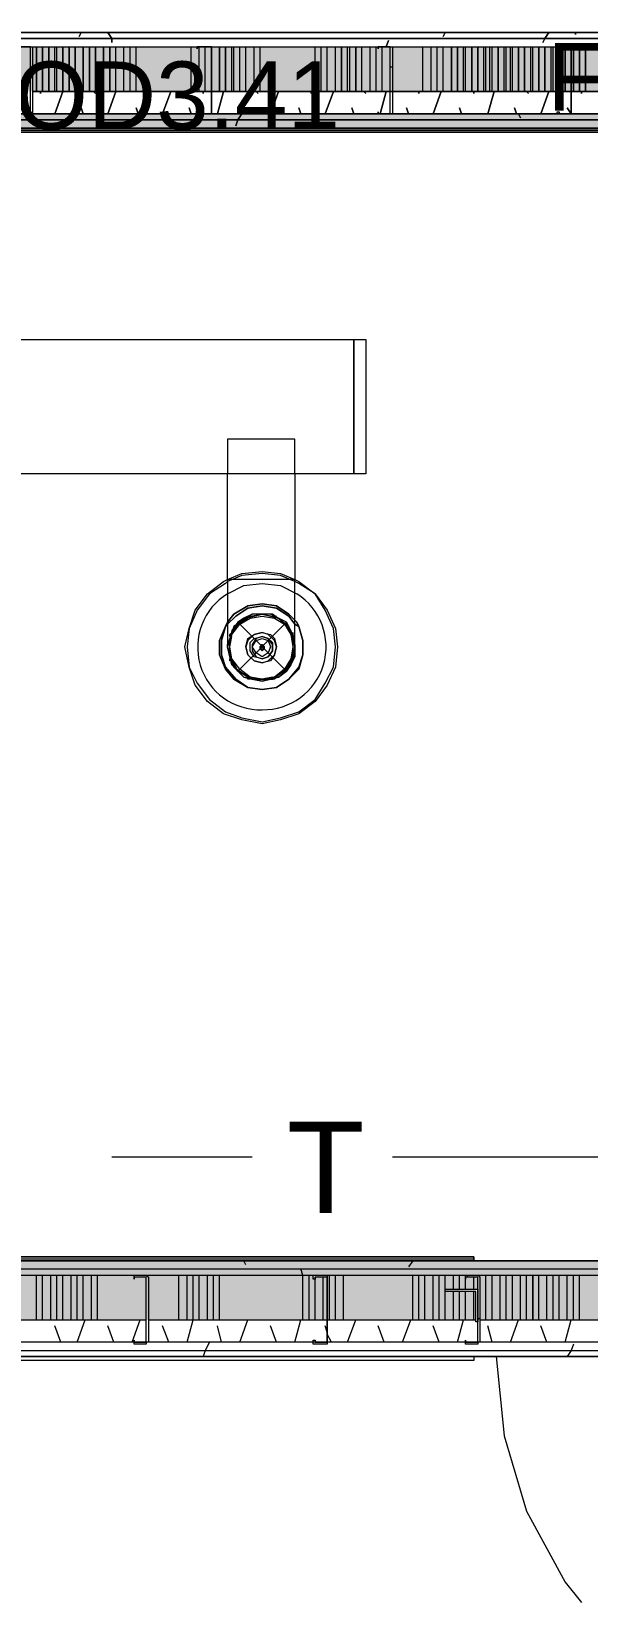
# Model space of a CAD drawing. Header units: metres. Extents: x 98 to 337, y -7 to 53.
# Drawn here: x 111.314 to 112.568, y 24.847 to 28.386 of the extents above; entities that cross this region are included whole.
import ezdxf

# ---------------------------------------------------------------- set-up
doc = ezdxf.new("R2010")
doc.units = ezdxf.units.M
doc.layers.add('HVAC - Ductos', color=5, linetype='Continuous', lineweight=0)
doc.layers.add('PDF_Text', color=7, linetype='Continuous', lineweight=0)
doc.layers.add('PDF_Geometry', color=7, linetype='Continuous', lineweight=0, true_color=0xaaaaaa)
doc.layers.add('PDF_Solid Fills', color=7, linetype='Continuous', lineweight=0, true_color=0xffffff)
doc.styles.add('PDF Helvetica', font='')
doc.styles.get('PDF Helvetica').set_extended_font_data('Helvetica')

msp = doc.modelspace()

# ---------------------------------------------------------------- hatches: boundary and pattern name
at = {"layer": 'PDF_Solid Fills', "lineweight": 0, "transparency": 33554559}
for points in [[(107.1932, 28.2508), (115.2707, 28.2508), (115.2707, 28.3516), (107.1932, 28.3516)], [(107.1932, 28.2508), (115.2707, 28.2508), (115.2707, 28.3516), (107.1932, 28.3516)], [(111.5733, 25.5843), (111.5458, 25.5797), (111.5458, 25.5843), (110.3546, 25.5843), (110.3271, 25.5797), (110.3271, 25.5843), (109.9514, 25.5843), (109.9239, 25.5797), (109.9239, 25.5843), (109.5436, 25.5843), (109.5162, 25.5797), (109.5162, 25.5843), (109.1405, 25.5843), (109.1084, 25.5797), (109.1084, 25.5843), (108.3204, 25.5843), (108.2974, 25.5797), (108.2974, 25.5843), (107.9217, 25.5843), (107.8942, 25.5797), (107.8942, 25.5843), (107.184, 25.5843), (107.184, 25.4835), (112.3156, 25.4835), (112.3156, 25.5477), (112.2514, 25.5523), (112.3247, 25.5523), (112.3247, 25.4835), (113.3144, 25.4835), (113.3144, 25.5523), (113.3831, 25.5523), (113.319, 25.5477), (113.319, 25.4835), (115.2204, 25.4835), (115.2204, 25.5843), (113.1311, 25.5843), (113.1036, 25.5797), (113.1036, 25.5843), (112.7279, 25.5843), (112.6958, 25.5797), (112.6958, 25.5843)]]:
    msp.add_hatch(color=256, dxfattribs=at).paths.add_polyline_path(points)
h = msp.add_hatch(color=256, dxfattribs=at)
h.paths.add_polyline_path([(107.065, 28.1684), (107.065, 28.1867), (107.0283, 28.1867), (107.0283, 28.1684)])
h.paths.add_polyline_path([(107.2482, 28.1867), (107.2482, 28.1684), (115.1012, 28.1684), (115.1012, 28.1867)])
h = msp.add_hatch(color=256, dxfattribs=at)
h.paths.add_polyline_path([(107.0787, 28.1867), (107.0787, 28.2004), (107.042, 28.2004), (107.042, 28.1867)])
h.paths.add_polyline_path([(107.2344, 28.1867), (115.1196, 28.1867), (115.1196, 28.2004), (107.2344, 28.2004)])
h = msp.add_hatch(color=256, dxfattribs=at)
h.paths.add_polyline_path([(114.2399, 25.5843), (114.2399, 25.5981), (107.2344, 25.5981), (107.2344, 25.5843)])
h.paths.add_polyline_path([(114.3682, 25.5981), (114.3682, 25.5843), (115.1195, 25.5843), (115.1195, 25.5981)])
h = msp.add_hatch(color=256, dxfattribs=at)
h.paths.add_polyline_path([(114.2261, 25.5981), (114.2261, 25.6164), (107.2482, 25.6164), (107.2482, 25.5981)])
h.paths.add_polyline_path([(114.3682, 25.5981), (115.1012, 25.5981), (115.1012, 25.6164), (114.3682, 25.6164)])

# ---------------------------------------------------------------- linework, layer by layer
at = {"layer": 'HVAC - Ductos', "lineweight": 0}
for points in [[(110.6753, 27.6919), (112.0407, 27.6919), (112.0407, 27.3895), (110.6753, 27.3895)], [(112.0407, 27.3895), (112.0407, 27.6919), (112.0681, 27.6919), (112.0681, 27.3895)], [(111.7704, 27.0734), (111.8024, 27.0917), (111.8345, 27.0962), (111.8666, 27.0917), (111.8941, 27.0734), (111.9124, 27.055), (111.8941, 27.0734), (111.8666, 27.0917), (111.8345, 27.0962), (111.8024, 27.0917), (111.7704, 27.0734), (111.7566, 27.055)], [(111.8345, 27.0917), (111.8024, 27.0871), (111.7749, 27.0688), (111.7566, 27.0504), (111.7749, 27.0688), (111.8024, 27.0871), (111.8345, 27.0917), (111.8666, 27.0871)], [(111.8941, 27.0688), (111.8666, 27.0871), (111.8941, 27.0688), (111.9078, 27.0504)], [(111.7566, 27.055), (111.752, 27.0458), (111.7383, 27.0138), (111.7383, 26.9817), (111.752, 26.9496), (111.7704, 26.9268), (111.8024, 26.9084), (111.8345, 26.9038), (111.8666, 26.9084), (111.8941, 26.9268), (111.9169, 26.9496), (111.9261, 26.9817), (111.9261, 27.0138), (111.9169, 27.0458), (111.9124, 27.055), (111.9169, 27.0458), (111.9261, 27.0138), (111.9261, 26.9817), (111.9169, 26.9496), (111.8941, 26.9268), (111.8666, 26.9084), (111.8345, 26.9038), (111.8024, 26.9084), (111.7749, 26.9268), (111.752, 26.9542), (111.7428, 26.9817), (111.7428, 27.0138), (111.752, 27.0458), (111.7566, 27.0504), (111.752, 27.0458), (111.7428, 27.0138), (111.7428, 26.9817), (111.752, 26.9542), (111.7749, 26.9268), (111.8024, 26.9084), (111.8345, 26.9038), (111.8666, 26.9084), (111.8941, 26.9268), (111.9169, 26.9542), (111.9261, 26.9817), (111.9261, 27.0138), (111.9169, 27.0458), (111.9078, 27.0504), (111.9169, 27.0458), (111.9261, 27.0138), (111.9261, 26.9817), (111.9169, 26.9542), (111.8941, 26.9268), (111.8666, 26.9084), (111.8345, 26.9038), (111.8024, 26.9084), (111.7704, 26.9268), (111.752, 26.9496), (111.7383, 26.9817), (111.7383, 27.0138), (111.752, 27.0458)], [(111.8941, 27.0458), (111.8574, 27.0734), (111.8116, 27.0734), (111.7704, 27.0458), (111.7566, 27), (111.7704, 26.9542), (111.8116, 26.9268), (111.8574, 26.9268), (111.8941, 26.9542), (111.9078, 27)], [(111.8528, 27.0688), (111.8711, 27.0642), (111.8849, 27.0504), (111.8986, 27.0367), (111.9032, 27.0184), (111.9078, 27), (111.9032, 26.9817), (111.8986, 26.9634), (111.8849, 26.9451), (111.8711, 26.9359), (111.8528, 26.9268), (111.8345, 26.9268), (111.8162, 26.9268), (111.7978, 26.9359), (111.7795, 26.9451), (111.7704, 26.9634), (111.7612, 26.9817), (111.7612, 27), (111.7612, 27.0184), (111.7704, 27.0367), (111.7795, 27.0504), (111.7978, 27.0642), (111.8162, 27.0688), (111.8345, 27.0734)], [(111.807, 26.9314), (111.784, 26.9496), (111.7658, 26.9726), (111.7612, 27), (111.7658, 27.0276), (111.784, 27.0504), (111.807, 27.0642), (111.8345, 27.0688), (111.862, 27.0642), (111.8849, 27.0504), (111.8986, 27.0276), (111.9032, 27), (111.8986, 26.9726), (111.8849, 26.9496), (111.862, 26.9314), (111.8345, 26.9268)], [(111.8162, 26.968), (111.8345, 26.9634), (111.8162, 26.968), (111.8024, 26.9817), (111.7978, 27), (111.8024, 27.0184), (111.8162, 27.0276), (111.8345, 27.0321), (111.8162, 27.0276), (111.8024, 27.0138), (111.7978, 27), (111.8024, 26.9817)], [(111.8207, 26.9771), (111.8345, 26.9726), (111.8162, 26.9771), (111.807, 26.9909), (111.807, 27.0092), (111.8162, 27.0184), (111.8345, 27.023), (111.8207, 27.0184), (111.8116, 27.0046), (111.8116, 26.9909)], [(111.8207, 26.9863), (111.8116, 27), (111.8207, 27.0138), (111.8345, 27.0184), (111.8482, 27.0138), (111.8528, 27), (111.8482, 26.9863), (111.8345, 26.9771)], [(111.8482, 27.0276), (111.8345, 27.0321), (111.8528, 27.0276), (111.862, 27.0184), (111.8666, 27), (111.862, 26.9817), (111.8528, 26.968), (111.8345, 26.9634), (111.8482, 26.968), (111.862, 26.9817), (111.8666, 27), (111.862, 27.0138)], [(111.8482, 27.0184), (111.8345, 27.023), (111.8482, 27.0184), (111.8574, 27.0092), (111.8574, 26.9909), (111.8482, 26.9771), (111.8345, 26.9726), (111.8482, 26.9771), (111.8574, 26.9909), (111.8574, 27.0046)], [(111.8391, 26.9954), (111.8391, 27), (111.8345, 27.0046), (111.8391, 27), (111.8391, 26.9954), (111.8345, 26.9909), (111.8299, 26.9954), (111.8299, 27), (111.8345, 27.0046), (111.8299, 27), (111.8299, 26.9954), (111.8345, 26.9954)]]:
    msp.add_lwpolyline(points, close=True, dxfattribs=at)
for points in [[(111.9078, 27.3895), (111.9078, 27.4674), (111.8986, 27.4674), (111.8895, 27.4674), (111.8711, 27.4674), (111.8528, 27.4674), (111.8345, 27.4674), (111.8116, 27.4674), (111.7932, 27.4674), (111.7795, 27.4674), (111.7658, 27.4674), (111.7612, 27.4674), (111.7566, 27.4674), (111.7566, 27.3895)], [(111.9078, 27.3895), (111.9078, 27.1512), (111.9169, 27.1466), (111.9536, 27.1192), (111.9811, 27.0825), (111.9994, 27.0413), (112.004, 27), (111.9994, 26.9542), (111.9811, 26.913), (111.9536, 26.8763), (111.9169, 26.8489), (111.8757, 26.8351), (111.8345, 26.8259), (111.7886, 26.8351), (111.7474, 26.8489), (111.7108, 26.8763), (111.6833, 26.913), (111.6696, 26.9542), (111.6604, 27), (111.6696, 27.0413), (111.6833, 27.0825), (111.7108, 27.1192), (111.7474, 27.1466), (111.7566, 27.1512), (111.7566, 27.3895)], [(111.7566, 27.1512), (111.7886, 27.165), (111.8345, 27.1696), (111.8757, 27.165), (111.9078, 27.1512)], [(111.9078, 27.1466), (111.8757, 27.1604), (111.8345, 27.165), (111.7886, 27.1604), (111.7566, 27.1466)], [(111.9078, 27.1512), (111.8986, 27.1512), (111.8895, 27.1512), (111.8711, 27.1512), (111.8528, 27.1512), (111.8345, 27.1512), (111.8116, 27.1512), (111.7932, 27.1512), (111.7795, 27.1512), (111.7658, 27.1512), (111.7612, 27.1512), (111.7566, 27.1512), (111.7566, 27.11), (111.7566, 27.0688), (111.7566, 27.0367), (111.7566, 27.0138), (111.7566, 27), (111.7566, 27.0046), (111.7566, 27), (111.7612, 26.9771), (111.7658, 26.9588), (111.7795, 26.9451), (111.7932, 26.9314), (111.8116, 26.9268), (111.8345, 26.9222), (111.8528, 26.9268), (111.8711, 26.9314), (111.8895, 26.9451), (111.8986, 26.9588), (111.9078, 26.9771), (111.9078, 27), (111.9078, 27.0046), (111.9078, 27), (111.9078, 26.9771), (111.8986, 26.9588), (111.8895, 26.9451), (111.8711, 26.9314), (111.8528, 26.9268), (111.8345, 26.9222), (111.8116, 26.9268), (111.7932, 26.9314), (111.7795, 26.9451), (111.7658, 26.9588), (111.7612, 26.9771), (111.7566, 27)], [(111.9078, 27), (111.9078, 27.0046), (111.9078, 27.023), (111.9078, 27.055), (111.9078, 27.0917), (111.9078, 27.1329), (111.9078, 27.1512), (111.8986, 27.1512), (111.8895, 27.1512), (111.8711, 27.1512), (111.8528, 27.1512), (111.8345, 27.1512), (111.8116, 27.1512), (111.7932, 27.1512), (111.7795, 27.1512), (111.7658, 27.1512), (111.7612, 27.1512), (111.7566, 27.1512)], [(111.7566, 27.1466), (111.752, 27.1421), (111.7154, 27.1192), (111.6878, 27.0825), (111.6696, 27.0413), (111.665, 27), (111.6696, 26.9542), (111.6878, 26.9176), (111.7154, 26.8809), (111.752, 26.8534), (111.7886, 26.8397), (111.8345, 26.8305), (111.8757, 26.8397), (111.9169, 26.8534), (111.9536, 26.8809), (111.9765, 26.9176), (111.9949, 26.9542), (111.9994, 27), (111.9949, 27.0413), (111.9765, 27.0825), (111.9536, 27.1192), (111.9169, 27.1421), (111.9078, 27.1466)], [(111.7566, 27.1192), (111.7932, 27.1375), (111.8345, 27.1421), (111.8757, 27.1375), (111.9124, 27.1192)], [(111.9078, 27.0046), (111.9078, 27.0184), (111.8986, 27.0367), (111.8895, 27.055), (111.8711, 27.0642), (111.8528, 27.0734), (111.8345, 27.0734), (111.8116, 27.0734), (111.7932, 27.0642), (111.7795, 27.055), (111.7658, 27.0367), (111.7612, 27.0184), (111.7566, 27.0046)], [(111.7612, 27.023), (111.7612, 27.0276), (111.7658, 27.0321), (111.7795, 27.0504), (111.8024, 27.0642)], [(111.7795, 27.055), (111.8895, 26.9451)], [(111.8895, 27.055), (111.7795, 26.9451)], [(111.8024, 27.0688), (111.807, 27.0688), (111.8345, 27.0734), (111.8574, 27.0688), (111.862, 27.0688), (111.8666, 27.0688)], [(111.862, 27.0642), (111.8849, 27.0504), (111.8986, 27.0321)], [(111.7658, 26.9726), (111.7612, 27), (111.7658, 27.023)], [(111.9032, 27.0321), (111.9032, 27.0276), (111.9032, 27.023), (111.9078, 27), (111.9032, 26.9726)], [(111.7658, 26.968), (111.7612, 26.968), (111.7612, 26.9726)], [(111.9032, 26.9726), (111.9032, 26.968)], [(111.8024, 26.9314), (111.7795, 26.9451), (111.7658, 26.968)], [(111.8986, 26.968), (111.8849, 26.9451), (111.862, 26.9314)], [(111.807, 26.9268), (111.8024, 26.9268), (111.8024, 26.9314)], [(111.8574, 26.9314), (111.8345, 26.9268), (111.807, 26.9314)], [(111.8666, 26.9314), (111.862, 26.9268), (111.8574, 26.9268)]]:
    msp.add_lwpolyline(points, dxfattribs=at)
msp.add_lwpolyline([(111.7566, 27.1192, 0.771354), (111.8345, 26.858, 0.757988), (111.9124, 27.1192)], format="xyb", dxfattribs=at)
at = {"layer": 'PDF_Geometry', "lineweight": 0}
for points in [[(119.6967, 35.6045), (117.7174, 35.6045), (116.8331, 35.6045), (108.8472, 35.6045), (108.8472, 35.3846), (116.8331, 35.3846), (117.5021, 35.3846), (117.5021, 34.7477), (117.5021, 33.5381), (115.8985, 33.5381), (115.8985, 33.3182), (115.8985, 29.9873), (115.8985, 29.772), (117.5021, 29.772), (117.5021, 28.3837), (115.3029, 28.3837), (107.2253, 28.3837), (107.2253, 33.2082), (107.0099, 33.2082), (107.0099, 32.8188), (107.0099, 32.7272), (107.0099, 30.7341)], [(107.1428, 28.4753), (107.1428, 28.2508), (107.1932, 28.2508), (107.1932, 33.2082), (107.1932, 28.3516), (107.1932, 28.2508), (107.1932, 28.3516), (115.2707, 28.3516)], [(107.2116, 33.2082), (107.2116, 28.37), (107.2253, 28.37), (115.2707, 28.37), (115.2845, 28.37)], [(107.0283, 32.7272), (107.0283, 28.2004), (107.0283, 28.1867), (107.042, 28.1867), (107.065, 28.1867), (107.065, 28.1684), (107.065, 25.6164), (107.065, 25.4331), (107.065, 25.4148), (115.2707, 25.4148), (115.2845, 25.4148)], [(107.0099, 30.6471), (107.0099, 28.1684), (107.0466, 28.1684), (107.0466, 25.6164), (107.0466, 25.401), (115.3029, 25.401), (116.8056, 25.401), (117.7174, 25.401), (119.6967, 25.401)], [(115.2707, 28.3837), (107.2253, 28.3837), (107.2436, 28.3837), (107.2253, 28.3837), (107.2253, 28.3975), (107.2528, 28.3975), (107.2253, 28.3975), (107.2528, 28.3975), (107.2253, 28.3975), (107.2528, 28.3975), (107.2253, 28.3975), (107.2528, 28.3975), (107.2253, 28.3975), (107.2528, 28.3975), (107.2253, 28.3975), (107.2528, 28.3975), (107.2253, 28.3975), (107.2253, 28.3837)], [(109.2825, 28.2508), (108.8793, 28.2508), (108.0683, 28.2508), (107.6605, 28.2508), (107.4131, 28.2508), (107.1932, 28.2508), (107.1932, 28.3516), (107.2116, 28.3516), (107.2253, 28.3516), (115.2707, 28.3516), (115.2845, 28.3516)], [(115.3029, 28.3837), (107.2253, 28.3837), (115.3029, 28.3837)], [(115.3029, 28.3837), (107.4589, 28.3837), (115.3029, 28.3837)], [(111.3671, 28.2508), (111.3671, 28.3516)], [(111.3717, 28.2508), (111.3717, 28.3516)], [(111.5046, 28.2508), (111.5046, 28.3516)], [(111.5229, 28.2508), (111.5229, 28.3516)], [(111.5367, 28.2508), (111.5367, 28.3516)], [(111.5504, 28.2508), (111.5504, 28.3516)], [(111.6741, 28.2508), (111.6741, 28.3516)], [(111.6924, 28.2508), (111.6924, 28.3516)], [(111.7062, 28.2508), (111.7062, 28.3516)], [(111.72, 28.2508), (111.72, 28.3516)], [(111.7658, 28.2508), (111.7658, 28.3516)], [(111.7704, 28.2508), (111.7704, 28.3516)], [(111.784, 28.2508), (111.784, 28.3516)], [(111.7978, 28.2508), (111.7978, 28.3516)], [(111.8162, 28.2508), (111.8162, 28.3516)], [(111.8299, 28.2508), (111.8299, 28.3516)], [(111.9536, 28.2508), (111.9536, 28.3516)], [(111.9673, 28.2508), (111.9673, 28.3516)], [(111.9811, 28.2508), (111.9811, 28.3516)], [(111.9994, 28.2508), (111.9994, 28.3516)], [(112.0269, 28.2508), (112.0269, 28.3516)], [(112.0315, 28.2508), (112.0315, 28.3516)], [(112.0589, 28.2508), (112.0589, 28.3516)], [(112.0773, 28.2508), (112.0773, 28.3516)], [(112.0911, 28.2508), (112.0911, 28.3516)], [(112.1048, 28.2508), (112.1048, 28.3516)], [(112.1964, 28.2508), (112.1964, 28.3516)], [(112.2148, 28.2508), (112.2148, 28.3516)], [(112.2285, 28.2508), (112.2285, 28.3516)], [(112.2422, 28.2508), (112.2422, 28.3516)], [(112.2881, 28.2508), (112.2881, 28.3516)], [(112.2926, 28.2508), (112.2926, 28.3516)], [(112.3339, 28.2508), (112.3339, 28.3516)], [(112.3384, 28.2508), (112.3384, 28.3516)], [(112.3476, 28.2508), (112.3476, 28.3516)], [(112.3522, 28.2508), (112.3522, 28.3516)], [(112.3797, 28.2508), (112.3797, 28.3516)], [(112.3843, 28.2508), (112.3843, 28.3516)], [(112.3935, 28.2508), (112.3935, 28.3516)], [(112.398, 28.2508), (112.398, 28.3516)], [(112.4393, 28.2508), (112.4393, 28.3516)], [(112.4439, 28.2508), (112.4439, 28.3516)], [(112.4713, 28.2508), (112.4713, 28.3516)], [(112.4851, 28.2508), (112.4851, 28.3516)], [(112.4897, 28.2508), (112.4897, 28.3516)], [(112.5309, 28.2508), (112.5309, 28.3516)], [(112.5309, 28.3287), (112.5309, 28.3333)], [(112.1231, 28.3059), (112.1277, 28.3059)], [(114.1574, 28.2508), (115.2204, 28.2508), (115.2204, 28.2004), (107.1428, 28.2004), (107.1428, 28.2508), (107.4131, 28.2508), (107.6605, 28.2508), (108.0683, 28.2508), (108.8793, 28.2508), (109.2825, 28.2508), (108.8793, 28.2508), (108.0683, 28.2508), (107.6605, 28.2508), (107.4131, 28.2508), (107.2253, 28.2508), (107.1932, 28.2508), (107.1428, 28.2508), (107.1428, 28.2004)], [(111.3167, 28.2508), (111.72, 28.2508), (112.1277, 28.2508), (112.5309, 28.2508), (112.9387, 28.2508), (113.3418, 28.2508), (113.7496, 28.2508), (114.1528, 28.2508)], [(108.7327, 25.4835), (108.3295, 25.4835), (107.9217, 25.4835), (107.5185, 25.4835), (107.184, 25.4835), (107.0833, 25.4835), (107.184, 25.4835), (107.184, 25.5843), (107.2344, 25.5843), (107.2344, 25.5981), (107.2344, 25.6164), (107.2344, 28.1684), (107.2344, 28.1867), (107.2344, 28.2004), (115.1196, 28.2004)], [(107.0099, 28.1684), (115.0875, 28.1684), (107.0099, 28.1684)], [(113.3235, 25.6164), (112.311, 25.6164), (107.2666, 25.6164), (112.311, 25.6164), (112.311, 25.6209), (112.311, 25.6164), (107.2666, 25.6164), (107.2666, 28.1684), (107.2666, 25.6209), (107.2666, 25.6164), (107.2666, 28.1638), (107.2666, 25.6164), (107.2666, 25.6209), (107.2666, 28.1684), (107.2666, 25.6164), (107.2666, 28.1684), (115.0829, 28.1684), (107.2666, 28.1684), (115.0875, 28.1684), (107.262, 28.1684), (107.262, 25.6164), (114.2124, 25.6164)], [(115.0875, 28.1684), (107.2666, 28.1684), (107.2666, 25.6164), (107.2711, 25.6209), (107.2711, 25.6255), (107.2757, 25.6255), (107.2757, 28.1592), (107.2757, 25.6255), (112.311, 25.6255), (112.311, 25.6209), (112.311, 25.6255), (107.2757, 25.6255), (107.2711, 25.6255), (107.2711, 25.6209), (107.2666, 25.6164), (107.2666, 25.6209), (112.311, 25.6209)], [(114.2078, 27.0413), (114.2078, 27.2108), (114.2078, 27.2245), (114.2124, 27.2245), (115.0875, 27.2245), (115.0875, 28.1684), (115.0875, 27.2291), (115.0875, 28.1684), (115.0829, 28.1684), (115.0829, 28.1638), (115.0783, 28.1592), (115.0738, 28.1592), (115.0738, 27.2337), (115.0738, 28.1592), (107.2757, 28.1592), (115.0738, 28.1592), (115.0783, 28.1592), (115.0829, 28.1638), (115.0829, 28.1684), (115.0875, 28.1684), (115.0875, 27.2245), (114.2078, 27.2245), (114.2078, 27.2108), (114.2124, 27.2108)], [(115.0738, 28.1592), (107.2757, 28.1592), (115.0738, 28.1592)], [(115.0738, 28.1592), (115.0783, 28.1592), (115.0829, 28.1638), (115.0829, 28.1684), (115.0875, 28.1684), (107.3536, 28.1684), (115.0875, 28.1684), (115.0875, 27.2245), (114.2078, 27.2245), (114.2078, 25.6164), (114.2078, 27.2291), (114.2078, 25.6164)], [(107.184, 25.5843), (107.2344, 25.5843), (114.2399, 25.5843), (114.2903, 25.5843), (114.2903, 25.6118), (114.2903, 25.6164), (114.2903, 25.8546), (114.2903, 26.464), (114.2903, 26.661)], [(111.8116, 25.85), (111.4955, 25.85)], [(113.4014, 25.85), (112.1277, 25.85)], [(112.311, 25.401), (112.311, 25.3919), (107.0466, 25.3919), (107.0466, 25.401), (107.0466, 25.4148), (107.0466, 25.6164), (107.0466, 25.4148)], [(113.3144, 25.4331), (107.0787, 25.4331), (107.0787, 25.4835), (107.0787, 25.5843), (107.0787, 25.4835)], [(111.3259, 25.4835), (111.3259, 25.5843)], [(111.3397, 25.4835), (111.3397, 25.5843)], [(111.358, 25.4835), (111.358, 25.5843)], [(111.3717, 25.4835), (111.3717, 25.5843)], [(111.3855, 25.4835), (111.3855, 25.5843)], [(111.4038, 25.4835), (111.4038, 25.5843)], [(111.4175, 25.4835), (111.4175, 25.5843)], [(111.4313, 25.4835), (111.4313, 25.5843)], [(111.4496, 25.4835), (111.4496, 25.5843)], [(111.4634, 25.4835), (111.4634, 25.5843)], [(111.6466, 25.4835), (111.6466, 25.5843)], [(111.665, 25.4835), (111.665, 25.5843)], [(111.6787, 25.4835), (111.6787, 25.5843)], [(111.6924, 25.4835), (111.6924, 25.5843)], [(111.7108, 25.4835), (111.7108, 25.5843)], [(111.7245, 25.4835), (111.7245, 25.5843)], [(111.7383, 25.4835), (111.7383, 25.5843)], [(111.9261, 25.4835), (111.9261, 25.5843)], [(111.9399, 25.4835), (111.9399, 25.5843)], [(111.9536, 25.4835), (111.9536, 25.5797)], [(111.9719, 25.4835), (111.9719, 25.5797)], [(111.9857, 25.4835), (111.9857, 25.5843)], [(111.9994, 25.4835), (111.9994, 25.5843)], [(112.0177, 25.4835), (112.0177, 25.5843)], [(112.1735, 25.4835), (112.1735, 25.5843)], [(112.1873, 25.4835), (112.1873, 25.5843)], [(112.201, 25.4835), (112.201, 25.5843)], [(112.2194, 25.4835), (112.2194, 25.5843)], [(112.2331, 25.4835), (112.2331, 25.5843)], [(112.2468, 25.4835), (112.2468, 25.5523), (112.2468, 25.5843)], [(112.2652, 25.5523), (112.2652, 25.5843)], [(112.2789, 25.5523), (112.2789, 25.5843)], [(112.2926, 25.5523), (112.2926, 25.5797)], [(112.311, 25.5523), (112.311, 25.5797)], [(112.3247, 25.5797), (112.3247, 25.5843)], [(112.3384, 25.4835), (112.3384, 25.5843)], [(112.3522, 25.4835), (112.3522, 25.5843)], [(112.3705, 25.4835), (112.3705, 25.5843)], [(112.3843, 25.4835), (112.3843, 25.5843)], [(112.398, 25.4835), (112.398, 25.5843)], [(112.4164, 25.4835), (112.4164, 25.5843)], [(112.4301, 25.4835), (112.4301, 25.5843)], [(112.4576, 25.4835), (112.4576, 25.5843)], [(112.4759, 25.4835), (112.4759, 25.5843)], [(112.4897, 25.4835), (112.4897, 25.5843)], [(112.5034, 25.4835), (112.5034, 25.5843)], [(112.5217, 25.4835), (112.5217, 25.5843)], [(112.5355, 25.4835), (112.5355, 25.5843)], [(112.5493, 25.4835), (112.5493, 25.5843)], [(112.2652, 25.4835), (112.2652, 25.5477)], [(112.2789, 25.4835), (112.2789, 25.5477)], [(112.2926, 25.4835), (112.2926, 25.5477)], [(112.311, 25.4835), (112.311, 25.5477)], [(108.7373, 25.4835), (109.1405, 25.4835), (109.5482, 25.4835), (109.9514, 25.4835), (110.3592, 25.4835), (110.7624, 25.4835), (111.1702, 25.4835), (111.5733, 25.4835)], [(111.5779, 25.4835), (111.9811, 25.4835), (112.3156, 25.4835)], [(112.3247, 25.4835), (112.7279, 25.4835), (113.1357, 25.4835), (113.3144, 25.4835)], [(113.264, 25.401), (112.3614, 25.401), (112.3797, 25.2223), (112.4301, 25.0528), (112.5171, 24.8925), (112.5538, 24.8466)]]:
    msp.add_lwpolyline(points, dxfattribs=at)
for points in [[(115.2845, 28.37), (107.2116, 28.37), (107.2116, 28.3516), (115.2845, 28.3516)], [(107.2253, 28.3837), (107.2253, 28.37), (115.3029, 28.37), (115.3029, 28.3837)], [(111.3122, 28.3516), (111.3167, 28.3516), (111.3167, 28.2004), (111.3122, 28.2004), (111.2847, 28.2004), (111.2847, 28.205), (111.2847, 28.2004), (111.3122, 28.2004), (111.3122, 28.3516), (111.2847, 28.3516)], [(111.3259, 28.3516), (111.3259, 28.2508)], [(111.3397, 28.3516), (111.3397, 28.2508)], [(111.3534, 28.3516), (111.3534, 28.2508)], [(111.3855, 28.3516), (111.3855, 28.2508)], [(111.3992, 28.3516), (111.3992, 28.2508)], [(111.4129, 28.3516), (111.4129, 28.2508)], [(111.4221, 28.3745), (111.4267, 28.3837)], [(111.4313, 28.3516), (111.4313, 28.2508)], [(111.4451, 28.3516), (111.4451, 28.2508)], [(111.4588, 28.3516), (111.4588, 28.2508)], [(111.4771, 28.3516), (111.4771, 28.2508)], [(111.4955, 28.37), (111.4955, 28.3608), (111.4955, 28.37), (111.4863, 28.3837)], [(111.4909, 28.3516), (111.4909, 28.2508)], [(111.6878, 28.3471), (111.6878, 28.3516)], [(111.72, 28.3516), (111.72, 28.2004), (111.6878, 28.2004), (111.6878, 28.205), (111.6878, 28.2004), (111.72, 28.2004), (111.72, 28.3516), (111.6878, 28.3516)], [(111.7383, 28.3516), (111.7383, 28.2508)], [(111.752, 28.3516), (111.752, 28.2508)], [(112.0132, 28.3516), (112.0132, 28.2508)], [(112.0453, 28.3516), (112.0453, 28.2508)], [(112.0956, 28.3471), (112.0956, 28.3516)], [(112.1231, 28.3516), (112.1277, 28.3516), (112.1277, 28.2004), (112.1231, 28.2004), (112.0956, 28.2004), (112.0956, 28.205), (112.0956, 28.2004), (112.1231, 28.2004), (112.1231, 28.3516), (112.0956, 28.3516)], [(112.114, 28.3516), (112.1186, 28.3654)], [(112.2422, 28.3745), (112.2468, 28.3837)], [(112.2606, 28.3516), (112.2606, 28.2508)], [(112.2743, 28.3516), (112.2743, 28.2508)], [(112.3064, 28.3516), (112.3064, 28.2508)], [(112.3202, 28.3516), (112.3202, 28.2508)], [(112.366, 28.3516), (112.366, 28.2508)], [(112.4118, 28.3516), (112.4118, 28.2508)], [(112.4255, 28.3516), (112.4255, 28.2508)], [(112.4576, 28.3516), (112.4576, 28.2508)], [(112.4667, 28.3608), (112.4713, 28.37), (112.4805, 28.3837), (112.4713, 28.37)], [(112.4713, 28.3516), (112.4713, 28.2508)], [(112.5309, 28.3516), (112.5309, 28.2004), (112.4988, 28.2004), (112.4988, 28.205), (112.5034, 28.205), (112.5034, 28.2004), (112.5309, 28.2004), (112.5309, 28.3516), (112.5034, 28.3516), (112.5034, 28.3471), (112.4988, 28.3471), (112.4988, 28.3516)], [(112.5034, 28.3516), (112.5034, 28.2508)], [(112.5171, 28.3516), (112.5171, 28.2508)], [(112.5355, 28.3516), (112.5355, 28.2508)], [(112.5401, 28.3837), (112.5401, 28.3791)], [(112.5493, 28.3516), (112.5493, 28.2508)], [(112.563, 28.3516), (112.563, 28.2508)], [(111.3167, 28.2508), (111.72, 28.2508), (112.1277, 28.2508), (112.5309, 28.2508), (112.9387, 28.2508), (113.3418, 28.2508), (113.7496, 28.2508), (114.1528, 28.2508), (113.7496, 28.2508), (113.3418, 28.2508), (112.9387, 28.2508), (112.5309, 28.2508), (112.1277, 28.2508), (111.72, 28.2508)], [(111.3351, 28.2508), (111.3351, 28.2462)], [(111.3855, 28.2508), (111.3671, 28.2004)], [(111.4542, 28.2508), (111.4588, 28.2462)], [(111.5046, 28.2508), (111.4863, 28.2004)], [(111.5779, 28.2508), (111.5779, 28.2462)], [(111.6283, 28.2508), (111.61, 28.2004)], [(111.7016, 28.2508), (111.7016, 28.2462)], [(111.7474, 28.2508), (111.7337, 28.2004)], [(111.8207, 28.2508), (111.8253, 28.2462)], [(111.8711, 28.2508), (111.8528, 28.2004)], [(111.9445, 28.2508), (111.9445, 28.2462)], [(111.9949, 28.2508), (111.9765, 28.2004)], [(112.0635, 28.2508), (112.0681, 28.2462)], [(112.114, 28.2508), (112.1002, 28.2004)], [(112.1873, 28.2508), (112.1873, 28.2462)], [(112.2377, 28.2508), (112.2194, 28.2004)], [(112.311, 28.2508), (112.311, 28.2462)], [(112.3568, 28.2508), (112.343, 28.2004)], [(112.4301, 28.2508), (112.4347, 28.2462)], [(112.4805, 28.2508), (112.4622, 28.2004)], [(112.5538, 28.2508), (112.5538, 28.2462)], [(111.4267, 28.2142), (111.4313, 28.2004)], [(111.5504, 28.2142), (111.555, 28.2004)], [(111.6696, 28.2142), (111.6741, 28.2004)], [(111.7932, 28.2142), (111.7978, 28.2004)], [(111.9169, 28.2142), (111.9215, 28.2004)], [(112.0361, 28.2142), (112.0407, 28.2004)], [(112.1598, 28.2142), (112.1644, 28.2004)], [(112.2789, 28.2142), (112.2835, 28.2004)], [(112.4026, 28.2142), (112.4072, 28.2004)], [(112.5217, 28.2142), (112.5309, 28.2004)], [(115.1012, 28.1867), (107.0283, 28.1867), (107.0283, 28.1684), (115.1012, 28.1684)], [(115.1196, 28.2004), (107.042, 28.2004), (107.042, 28.1867), (115.1196, 28.1867)], [(114.2261, 27.2108), (115.0875, 27.2108), (115.1012, 27.2108), (115.1012, 28.1684), (115.1012, 28.1867), (107.2482, 28.1867), (107.2482, 28.1684), (107.2482, 25.6164), (107.2482, 25.5981), (114.2261, 25.5981), (114.2261, 25.6164), (114.2261, 27.0413), (114.2261, 27.1925)], [(111.5458, 28.1867), (111.555, 28.2004)], [(111.7795, 28.1867), (111.7886, 28.2004), (111.7795, 28.1867), (111.7749, 28.173)], [(112.4118, 28.2004), (112.4164, 28.1913)], [(114.2078, 25.6164), (107.2666, 25.6164), (107.2666, 28.1684), (115.0875, 28.1684), (115.0875, 27.2245), (114.2078, 27.2245), (114.2078, 27.0413)], [(115.0829, 27.2245), (115.0829, 28.1638), (107.2666, 28.1638), (115.0829, 28.1638), (115.0829, 27.2245), (115.0829, 28.1684)], [(111.5733, 25.5843), (111.5779, 25.5797), (111.5779, 25.4331), (111.5733, 25.4331), (111.5733, 25.4285), (111.5458, 25.4285), (111.5458, 25.4377), (111.5458, 25.4331), (111.5733, 25.4331), (111.5733, 25.5797), (111.5458, 25.5797), (111.5458, 25.5751), (111.5458, 25.5843)], [(111.9811, 25.5843), (111.9811, 25.5797), (111.9811, 25.4331), (111.9811, 25.4285), (111.949, 25.4285), (111.949, 25.4377), (111.9536, 25.4377), (111.9536, 25.4331), (111.9811, 25.4331), (111.9811, 25.5797), (111.9536, 25.5797), (111.9536, 25.5751), (111.949, 25.5751), (111.949, 25.5843)], [(112.3202, 25.5843), (112.3247, 25.5797), (112.3247, 25.4331), (112.3202, 25.4331), (112.3202, 25.4285), (112.2926, 25.4285), (112.2926, 25.4377), (112.2926, 25.4331), (112.3202, 25.4331), (112.3202, 25.5797), (112.2926, 25.5797), (112.2926, 25.5751), (112.2926, 25.5843)], [(112.4439, 25.5843), (112.4439, 25.4835)], [(112.3202, 25.4789), (112.3156, 25.4789), (112.3156, 25.4835), (112.3156, 25.5477), (112.2514, 25.5477), (112.2468, 25.5477), (112.2468, 25.5523), (112.3202, 25.5523)], [(115.3029, 25.401), (115.2845, 25.401), (115.2707, 25.401), (107.0466, 25.401), (112.311, 25.401), (113.3235, 25.401)]]:
    msp.add_lwpolyline(points, close=True, dxfattribs=at)
at = {"layer": 'PDF_Geometry', "color": 254, "lineweight": 0, "true_color": 0xeaeaea}
for points in [[(111.7978, 25.6072), (111.7932, 25.6164)], [(111.9261, 25.5843), (111.9215, 25.5981)], [(112.1735, 25.6164), (112.1644, 25.6026)], [(111.7154, 25.4331), (111.7062, 25.4148), (111.7016, 25.401)], [(112.5355, 25.4285), (112.5309, 25.4148), (112.5217, 25.401)]]:
    msp.add_lwpolyline(points, dxfattribs=at)
at = {"layer": 'PDF_Geometry', "color": 254, "lineweight": 0, "true_color": 0xd2d2d2}
for points in [[(112.2926, 25.5751), (112.2926, 25.5797)], [(112.2972, 25.5797), (112.2972, 25.5843)], [(112.3202, 25.4835), (112.3247, 25.4881)]]:
    msp.add_lwpolyline(points, dxfattribs=at)
at = {"layer": 'PDF_Geometry', "color": 254, "lineweight": 0, "true_color": 0xdddddd}
for points in [[(111.3809, 25.4331), (111.3671, 25.4698)], [(111.4175, 25.4331), (111.4359, 25.4835)], [(111.5, 25.4331), (111.4863, 25.4698)], [(111.5413, 25.4331), (111.5596, 25.4835)], [(111.6237, 25.4331), (111.61, 25.4698)], [(111.665, 25.4331), (111.6787, 25.4835)], [(111.7428, 25.4331), (111.7337, 25.4698)], [(111.784, 25.4331), (111.8024, 25.4835)], [(111.8666, 25.4331), (111.8528, 25.4698)], [(111.9078, 25.4331), (111.9215, 25.4835)], [(111.9811, 25.456), (111.9765, 25.4698)], [(111.9903, 25.4331), (111.9811, 25.4514)], [(112.0269, 25.4331), (112.0453, 25.4835)], [(112.1094, 25.4331), (112.0956, 25.4698)], [(112.1506, 25.4331), (112.169, 25.4835)], [(112.2331, 25.4331), (112.2194, 25.4698)], [(112.2743, 25.4331), (112.2881, 25.4835)], [(112.3522, 25.4331), (112.343, 25.4698)], [(112.3935, 25.4331), (112.4118, 25.4835)], [(112.4759, 25.4331), (112.4622, 25.4698)], [(112.5171, 25.4331), (112.5309, 25.4835)]]:
    msp.add_lwpolyline(points, dxfattribs=at)

# ---------------------------------------------------------------- texts
at = {"layer": 'PDF_Text', "lineweight": 0, "attachment_point": 4, "style": 'PDF Helvetica'}
for s, insert, char_height in [('FD-18"x12"-18"x12"', (112.4765, 28.2823), 0.152415), ('BOD3.41', (111.134, 28.241), 0.15242), ('T', (111.89, 25.8273), 0.2054)]:
    msp.add_mtext(s, dxfattribs=dict(at, insert=insert, char_height=char_height))

doc.saveas('drawing.dxf')
